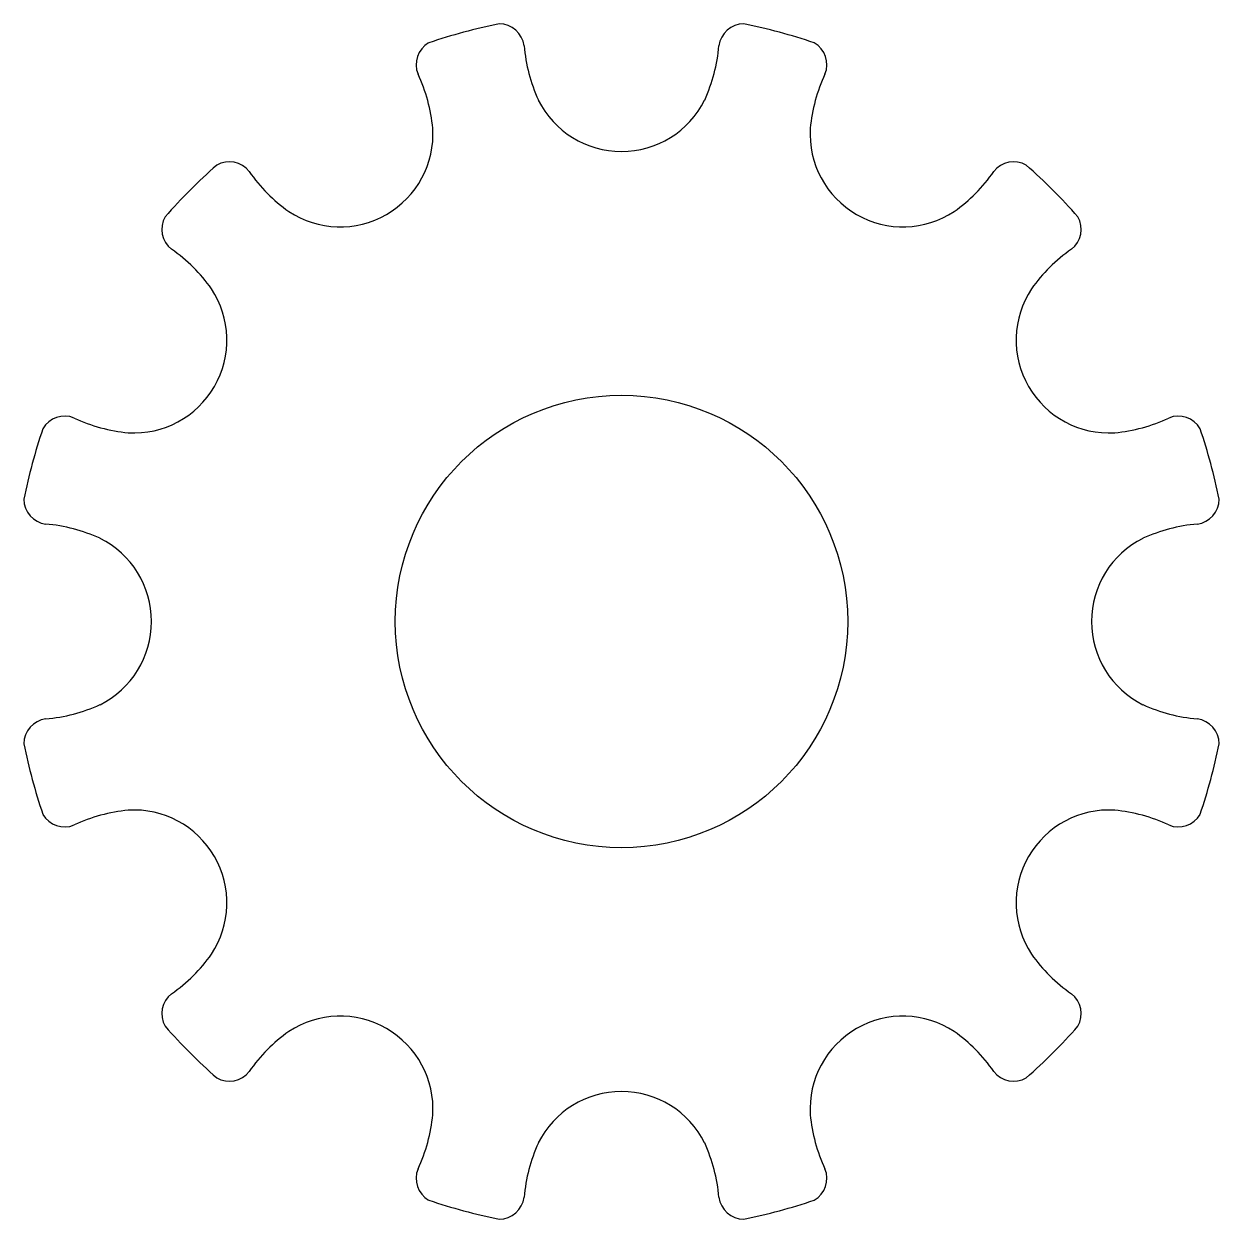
# Model space of a CAD drawing. Header units: millimetres. Extents: x 0.25 to 7.39, y 0.25 to 7.39.
import ezdxf

# ---------------------------------------------------------------- set-up
doc = ezdxf.new("R2010")
doc.units = ezdxf.units.MM

msp = doc.modelspace()

# ---------------------------------------------------------------- linework, layer by layer
msp.add_circle((3.8197, 3.8197), 1.35)
for centre, radius, start, end in [((3.8002, 3.8925), 3.5657, 101.49895, 108.50105), ((3.0894, 7.2367), 0.15, 7.43141, 90), ((4.5501, 7.2367), 0.15, 90, 172.56859), ((3.8392, 3.8925), 3.5657, 71.49895, 78.50105), ((2.7437, 7.1441), 0.15, 120, -157.43141), ((4.2342, 7.345), 1, -174.90116, -155.62302), ((3.4053, 7.345), 1, -24.37698, -5.09884), ((4.8957, 7.1441), 0.15, -22.56859, 60), ((1.6982, 6.6655), 1, 5.62302, 24.90116), ((5.9413, 6.6655), 1, 155.09884, 174.37698), ((3.8197, 7.1804), 0.555, -153.43495, -90), ((3.8197, 7.1804), 0.555, -90, -26.56505), ((2.1394, 6.7302), 0.555, -60, 3.43495), ((5.5001, 6.7302), 0.555, 176.56505, -120), ((1.4787, 6.4137), 0.15, 37.43141, 120), ((6.1607, 6.4137), 0.15, 60, 142.56859), ((3.7664, 3.873), 3.5657, 131.49895, 138.50105), ((2.416, 7.0799), 1, -144.90116, -125.62302), ((5.2234, 7.0799), 1, -54.37698, -35.09884), ((3.873, 3.873), 3.5657, 41.49895, 48.50105), ((1.2257, 6.1607), 0.15, 150, -127.43141), ((2.1394, 6.7302), 0.555, -123.43495, -60), ((5.5001, 6.7302), 0.555, -120, -56.56505), ((6.4137, 6.1607), 0.15, -52.56859, 30), ((0.5595, 5.2234), 1, 35.62302, 54.90116), ((7.0799, 5.2234), 1, 125.09884, 144.37698), ((0.9093, 5.5001), 0.555, -30, 33.43495), ((6.7302, 5.5001), 0.555, 146.56505, -150), ((0.9093, 5.5001), 0.555, -93.43495, -30), ((6.7302, 5.5001), 0.555, -150, -86.56505), ((0.4954, 4.8957), 0.15, 67.43141, 150), ((0.974, 5.9413), 1, -114.90116, -95.62302), ((6.6655, 5.9413), 1, -84.37698, -65.09884), ((7.1441, 4.8957), 0.15, 30, 112.56859), ((3.7469, 3.8392), 3.5657, 161.49895, 168.50105), ((3.8925, 3.8392), 3.5657, 11.49895, 18.50105), ((0.4027, 4.5501), 0.15, 180, -97.43141), ((7.2367, 4.5501), 0.15, -82.56859, 0), ((0.2945, 3.4053), 1, 65.62302, 84.90116), ((7.345, 3.4053), 1, 95.09884, 114.37698), ((0.459, 3.8197), 0.555, 0, 63.43495), ((7.1804, 3.8197), 0.555, 116.56505, 180), ((0.459, 3.8197), 0.555, -63.43495, 0), ((7.1804, 3.8197), 0.555, 180, -116.56505), ((0.2945, 4.2342), 1, -84.90116, -65.62302), ((7.345, 4.2342), 1, -114.37698, -95.09884), ((0.4027, 3.0894), 0.15, 97.43141, -180), ((7.2367, 3.0894), 0.15, 0, 82.56859), ((3.7469, 3.8002), 3.5657, -168.50105, -161.49895), ((3.8925, 3.8002), 3.5657, -18.50105, -11.49895), ((0.4954, 2.7437), 0.15, -150, -67.43141), ((0.974, 1.6982), 1, 95.62302, 114.90116), ((0.9093, 2.1394), 0.555, 30, 93.43495), ((6.7302, 2.1394), 0.555, 86.56505, 150), ((6.6655, 1.6982), 1, 65.09884, 84.37698), ((7.1441, 2.7437), 0.15, -112.56859, -30), ((0.9093, 2.1394), 0.555, -33.43495, 30), ((6.7302, 2.1394), 0.555, 150, -146.56505), ((0.5595, 2.416), 1, -54.90116, -35.62302), ((7.0799, 2.416), 1, -144.37698, -125.09884), ((1.2257, 1.4787), 0.15, 127.43141, -150), ((6.4137, 1.4787), 0.15, -30, 52.56859), ((2.1394, 0.9093), 0.555, 60, 123.43495), ((5.5001, 0.9093), 0.555, 56.56505, 120), ((3.7664, 3.7664), 3.5657, -138.50105, -131.49895), ((2.416, 0.5595), 1, 125.62302, 144.90116), ((2.1394, 0.9093), 0.555, -3.43495, 60), ((5.5001, 0.9093), 0.555, 120, -176.56505), ((5.2234, 0.5595), 1, 35.09884, 54.37698), ((3.873, 3.7664), 3.5657, -48.50105, -41.49895), ((1.4787, 1.2257), 0.15, -120, -37.43141), ((6.1607, 1.2257), 0.15, -142.56859, -60), ((3.8197, 0.459), 0.555, 90, 153.43495), ((3.8197, 0.459), 0.555, 26.56505, 90), ((1.6982, 0.974), 1, -24.90116, -5.62302), ((5.9413, 0.974), 1, -174.37698, -155.09884), ((4.2342, 0.2945), 1, 155.62302, 174.90116), ((3.4053, 0.2945), 1, 5.09884, 24.37698), ((2.7437, 0.4954), 0.15, 157.43141, -120), ((4.8957, 0.4954), 0.15, -60, 22.56859), ((3.8002, 3.7469), 3.5657, -108.50105, -101.49895), ((3.0894, 0.4027), 0.15, -90, -7.43141), ((4.5501, 0.4027), 0.15, -172.56859, -90), ((3.8392, 3.7469), 3.5657, -78.50105, -71.49895)]:
    msp.add_arc(centre, radius, start, end)

doc.saveas('drawing.dxf')
